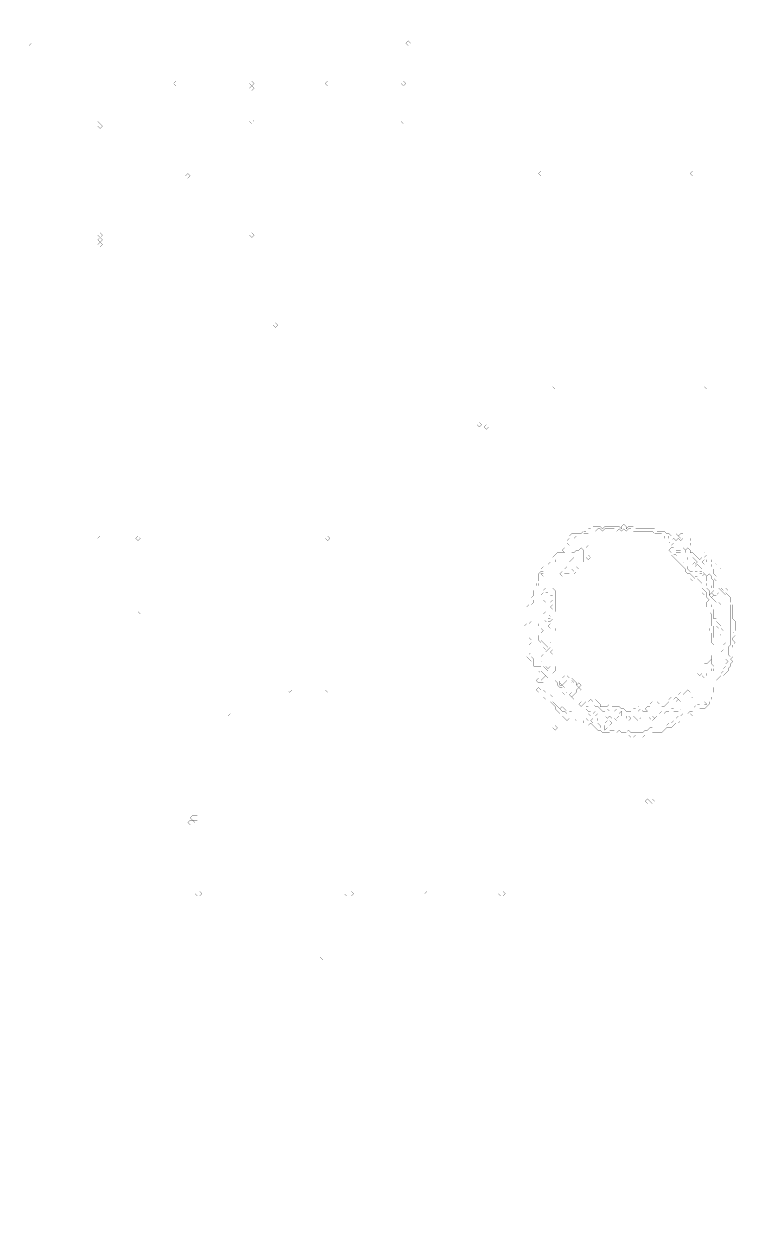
# Model space of a CAD drawing. Header units: metres. Extents: x 0 to 4937, y -4937 to 0.
# Drawn here: x 0 to 2913, y -4937 to 0 of the extents above; entities that cross this region are included whole.
import ezdxf

# ---------------------------------------------------------------- set-up
doc = ezdxf.new("R2010")
doc.units = ezdxf.units.M
doc.layers.add('conductor', color=1, linetype='Continuous')
doc.layers.add('substrate', color=5, linetype='Continuous')

msp = doc.modelspace()

# ---------------------------------------------------------------- linework, layer by layer
at = {"layer": 'conductor', "const_width": 0.5}
for points in [[(2318.4, -2057.6), (2308.8, -2067.3), (2299.1, -2076.9), (2289.5, -2076.9), (2279.8, -2076.9), (2270.1, -2086.6), (2260.5, -2086.6), (2250.8, -2086.6), (2241.2, -2096.3), (2231.5, -2096.3), (2221.8, -2096.3), (2212.2, -2105.9), (2212.2, -2115.6), (2221.8, -2125.2), (2221.8, -2134.9), (2221.8, -2144.6), (2231.5, -2154.2), (2221.8, -2163.9), (2231.5, -2154.2), (2241.2, -2154.2), (2250.8, -2144.6), (2260.5, -2144.6), (2270.1, -2134.9), (2279.8, -2144.6), (2279.8, -2154.2), (2279.8, -2163.9), (2279.8, -2173.5), (2279.8, -2183.2), (2279.8, -2192.9), (2270.1, -2202.5), (2260.5, -2202.5), (2250.8, -2212.2), (2260.5, -2221.8), (2250.8, -2231.5), (2241.2, -2241.2), (2231.5, -2231.5), (2221.8, -2241.2), (2212.2, -2241.2), (2202.5, -2241.2), (2192.9, -2231.5), (2192.9, -2221.8), (2192.9, -2212.2), (2192.9, -2202.5), (2192.9, -2192.9), (2192.9, -2183.2), (2192.9, -2173.5), (2183.2, -2173.5), (2173.5, -2183.2), (2163.9, -2183.2), (2163.9, -2192.9), (2154.2, -2202.5), (2144.6, -2202.5), (2144.6, -2212.2), (2134.9, -2221.8), (2125.2, -2221.8), (2125.2, -2231.5), (2115.6, -2241.2), (2105.9, -2241.2), (2115.6, -2250.8), (2105.9, -2260.5), (2105.9, -2270.1), (2096.3, -2279.8), (2096.3, -2289.5), (2086.6, -2299.1), (2076.9, -2308.8), (2076.9, -2318.4), (2076.9, -2328.1), (2067.3, -2337.8), (2076.9, -2347.4), (2076.9, -2357.1), (2067.3, -2366.7), (2067.3, -2376.4), (2067.3, -2386.1), (2067.3, -2395.7), (2067.3, -2405.4), (2057.6, -2415), (2057.6, -2424.7), (2067.3, -2434.4), (2057.6, -2444), (2057.6, -2453.7), (2057.6, -2463.3), (2057.6, -2473), (2057.6, -2482.7), (2057.6, -2492.3), (2057.6, -2502), (2067.3, -2511.6), (2067.3, -2521.3), (2057.6, -2531), (2057.6, -2540.6), (2067.3, -2550.3), (2067.3, -2559.9), (2057.6, -2569.6), (2057.6, -2579.3), (2067.3, -2579.3), (2076.9, -2588.9), (2076.9, -2598.6), (2076.9, -2608.2), (2076.9, -2617.9), (2086.6, -2617.9), (2096.3, -2617.9), (2105.9, -2617.9), (2115.6, -2608.2), (2105.9, -2598.6), (2105.9, -2588.9), (2105.9, -2579.3), (2115.6, -2569.6), (2105.9, -2559.9), (2105.9, -2550.3), (2105.9, -2540.6), (2105.9, -2531), (2105.9, -2521.3), (2096.3, -2511.6), (2096.3, -2502), (2096.3, -2492.3), (2086.6, -2482.7), (2096.3, -2473), (2086.6, -2463.3), (2096.3, -2453.7), (2096.3, -2444), (2105.9, -2434.4), (2105.9, -2424.7), (2105.9, -2415), (2105.9, -2405.4), (2105.9, -2395.7), (2105.9, -2386.1), (2105.9, -2376.4), (2105.9, -2366.7), (2105.9, -2357.1), (2105.9, -2347.4), (2105.9, -2337.8), (2105.9, -2328.1), (2115.6, -2318.4), (2115.6, -2308.8), (2125.2, -2299.1), (2134.9, -2299.1), (2144.6, -2299.1), (2154.2, -2299.1), (2163.9, -2308.8), (2163.9, -2318.4), (2163.9, -2328.1), (2163.9, -2337.8), (2163.9, -2347.4), (2163.9, -2357.1), (2163.9, -2366.7), (2163.9, -2376.4), (2163.9, -2386.1), (2163.9, -2395.7), (2154.2, -2405.4), (2154.2, -2415), (2154.2, -2424.7), (2144.6, -2434.4), (2134.9, -2434.4), (2144.6, -2434.4), (2154.2, -2444), (2154.2, -2453.7), (2163.9, -2463.3), (2163.9, -2473), (2154.2, -2482.7), (2154.2, -2492.3), (2154.2, -2502), (2154.2, -2511.6), (2144.6, -2521.3), (2144.6, -2531), (2154.2, -2540.6), (2154.2, -2550.3), (2144.6, -2559.9), (2154.2, -2569.6), (2154.2, -2579.3), (2144.6, -2588.9), (2144.6, -2598.6), (2154.2, -2608.2), (2163.9, -2617.9), (2163.9, -2627.6), (2163.9, -2637.2), (2154.2, -2646.9), (2144.6, -2637.2), (2144.6, -2646.9), (2154.2, -2646.9), (2163.9, -2646.9), (2173.5, -2646.9), (2183.2, -2656.5), (2173.5, -2666.2), (2163.9, -2666.2), (2154.2, -2666.2), (2144.6, -2666.2), (2134.9, -2666.2), (2125.2, -2656.5), (2125.2, -2646.9), (2115.6, -2646.9), (2105.9, -2637.2), (2096.3, -2637.2), (2105.9, -2646.9), (2096.3, -2656.5), (2105.9, -2646.9), (2115.6, -2646.9), (2125.2, -2656.5), (2115.6, -2666.2), (2105.9, -2675.9), (2115.6, -2675.9), (2125.2, -2685.5), (2125.2, -2695.2), (2125.2, -2704.8), (2134.9, -2714.5), (2134.9, -2724.2), (2134.9, -2733.8), (2144.6, -2733.8), (2154.2, -2743.5), (2154.2, -2753.1), (2154.2, -2762.8), (2163.9, -2772.5), (2173.5, -2782.1), (2183.2, -2791.8), (2192.9, -2801.4), (2202.5, -2801.4), (2212.2, -2811.1), (2221.8, -2801.4), (2231.5, -2801.4), (2241.2, -2811.1), (2250.8, -2820.8), (2260.5, -2820.8), (2270.1, -2820.8), (2279.8, -2830.4), (2289.5, -2830.4), (2299.1, -2840.1), (2308.8, -2840.1), (2318.4, -2849.7), (2328.1, -2849.7), (2337.8, -2849.7), (2347.4, -2859.4), (2347.4, -2869.1), (2347.4, -2859.4), (2357.1, -2849.7), (2366.7, -2859.4), (2366.7, -2869.1), (2366.7, -2878.7), (2376.4, -2869.1), (2386.1, -2878.7), (2395.7, -2878.7), (2405.4, -2878.7), (2415, -2888.4), (2424.7, -2878.7), (2434.4, -2888.4), (2444, -2888.4), (2453.7, -2888.4), (2463.3, -2878.7), (2473, -2888.4), (2482.7, -2888.4), (2492.3, -2888.4), (2502, -2888.4), (2511.6, -2888.4), (2521.3, -2888.4), (2531, -2878.7), (2540.6, -2878.7), (2550.3, -2869.1), (2559.9, -2869.1), (2569.6, -2878.7), (2569.6, -2869.1), (2579.3, -2859.4), (2588.9, -2859.4), (2598.6, -2859.4), (2608.2, -2859.4), (2617.9, -2859.4), (2627.6, -2849.7), (2637.2, -2849.7), (2646.9, -2840.1), (2656.5, -2840.1), (2656.5, -2830.4), (2666.2, -2820.8), (2675.9, -2820.8), (2685.5, -2811.1), (2695.2, -2811.1), (2704.8, -2811.1), (2714.5, -2801.4), (2724.2, -2801.4), (2724.2, -2791.8), (2733.8, -2782.1), (2743.5, -2772.5), (2753.1, -2772.5), (2762.8, -2782.1), (2772.5, -2772.5), (2782.1, -2772.5), (2772.5, -2762.8), (2782.1, -2753.1), (2791.8, -2743.5), (2801.4, -2733.8), (2811.1, -2724.2), (2811.1, -2714.5), (2811.1, -2704.8), (2820.8, -2695.2), (2820.8, -2685.5), (2820.8, -2675.9), (2830.4, -2666.2), (2840.1, -2656.5), (2840.1, -2646.9), (2849.7, -2637.2), (2849.7, -2627.6), (2859.4, -2617.9), (2859.4, -2608.2), (2869.1, -2598.6), (2859.4, -2588.9), (2869.1, -2579.3), (2878.7, -2579.3), (2869.1, -2569.6), (2869.1, -2559.9), (2869.1, -2550.3), (2869.1, -2540.6), (2878.7, -2531), (2878.7, -2521.3), (2878.7, -2511.6), (2878.7, -2502), (2878.7, -2492.3), (2878.7, -2482.7), (2878.7, -2473), (2878.7, -2463.3), (2878.7, -2453.7), (2878.7, -2444), (2878.7, -2434.4), (2878.7, -2424.7), (2878.7, -2415), (2878.7, -2405.4), (2878.7, -2395.7), (2878.7, -2386.1), (2878.7, -2376.4), (2878.7, -2366.7), (2869.1, -2357.1), (2859.4, -2347.4), (2859.4, -2337.8), (2859.4, -2328.1), (2849.7, -2318.4), (2849.7, -2308.8), (2840.1, -2299.1), (2840.1, -2289.5), (2840.1, -2279.8), (2840.1, -2270.1), (2830.4, -2270.1), (2820.8, -2270.1), (2811.1, -2260.5), (2820.8, -2250.8), (2811.1, -2241.2), (2811.1, -2231.5), (2811.1, -2221.8), (2801.4, -2212.2), (2801.4, -2202.5), (2791.8, -2202.5), (2782.1, -2192.9), (2782.1, -2183.2), (2772.5, -2183.2), (2762.8, -2173.5), (2762.8, -2163.9), (2762.8, -2173.5), (2753.1, -2183.2), (2743.5, -2173.5), (2743.5, -2163.9), (2743.5, -2154.2), (2753.1, -2144.6), (2743.5, -2154.2), (2733.8, -2144.6), (2724.2, -2134.9), (2714.5, -2125.2), (2714.5, -2115.6), (2704.8, -2115.6), (2695.2, -2105.9), (2685.5, -2096.3), (2675.9, -2105.9), (2666.2, -2096.3), (2656.5, -2105.9), (2646.9, -2096.3), (2637.2, -2105.9), (2627.6, -2096.3), (2627.6, -2086.6), (2627.6, -2096.3), (2617.9, -2105.9), (2608.2, -2096.3), (2608.2, -2086.6), (2598.6, -2076.9), (2588.9, -2076.9), (2579.3, -2076.9), (2569.6, -2076.9), (2559.9, -2067.3), (2550.3, -2067.3), (2540.6, -2067.3), (2531, -2067.3), (2521.3, -2067.3), (2511.6, -2067.3), (2502, -2067.3), (2492.3, -2067.3), (2482.7, -2067.3), (2473, -2057.6), (2463.3, -2057.6), (2453.7, -2067.3), (2444, -2057.6), (2434.4, -2067.3), (2424.7, -2057.6), (2415, -2067.3), (2405.4, -2057.6), (2395.7, -2057.6), (2386.1, -2057.6), (2376.4, -2057.6), (2366.7, -2057.6), (2357.1, -2067.3), (2347.4, -2057.6), (2337.8, -2057.6), (2328.1, -2067.3)], [(2627.6, -2115.6), (2637.2, -2105.9), (2646.9, -2115.6), (2637.2, -2125.2)], [(2202.5, -2144.6)], [(2260.5, -2163.9)], [(2289.5, -2134.9), (2299.1, -2125.2), (2308.8, -2134.9), (2299.1, -2144.6)], [(2289.5, -2173.5), (2299.1, -2163.9), (2308.8, -2173.5), (2299.1, -2183.2)], [(2627.6, -2144.6), (2637.2, -2134.9), (2646.9, -2134.9), (2656.5, -2144.6), (2666.2, -2144.6), (2675.9, -2144.6), (2685.5, -2134.9), (2695.2, -2144.6), (2695.2, -2154.2), (2695.2, -2144.6), (2704.8, -2134.9), (2714.5, -2144.6), (2714.5, -2154.2), (2724.2, -2154.2), (2733.8, -2163.9), (2724.2, -2173.5), (2733.8, -2183.2), (2743.5, -2192.9), (2733.8, -2202.5), (2733.8, -2212.2), (2743.5, -2202.5), (2753.1, -2212.2), (2762.8, -2221.8), (2753.1, -2231.5), (2762.8, -2231.5), (2772.5, -2241.2), (2762.8, -2250.8), (2772.5, -2241.2), (2782.1, -2250.8), (2782.1, -2260.5), (2782.1, -2270.1), (2782.1, -2260.5), (2782.1, -2250.8), (2791.8, -2241.2), (2801.4, -2250.8), (2801.4, -2260.5), (2811.1, -2270.1), (2811.1, -2279.8), (2811.1, -2289.5), (2811.1, -2299.1), (2820.8, -2299.1), (2830.4, -2299.1), (2840.1, -2308.8), (2849.7, -2318.4), (2840.1, -2328.1), (2830.4, -2337.8), (2830.4, -2347.4), (2830.4, -2357.1), (2840.1, -2366.7), (2840.1, -2376.4), (2840.1, -2386.1), (2840.1, -2395.7), (2840.1, -2405.4), (2840.1, -2415), (2830.4, -2424.7), (2820.8, -2434.4), (2830.4, -2444), (2840.1, -2453.7), (2840.1, -2463.3), (2849.7, -2473), (2849.7, -2482.7), (2849.7, -2492.3), (2849.7, -2502), (2849.7, -2511.6), (2859.4, -2521.3), (2849.7, -2531), (2849.7, -2540.6), (2849.7, -2550.3), (2840.1, -2559.9), (2840.1, -2569.6), (2840.1, -2579.3), (2840.1, -2588.9), (2830.4, -2598.6), (2830.4, -2608.2), (2830.4, -2617.9), (2820.8, -2627.6), (2811.1, -2627.6), (2811.1, -2637.2), (2801.4, -2646.9), (2791.8, -2656.5), (2782.1, -2666.2), (2772.5, -2666.2), (2762.8, -2656.5), (2762.8, -2646.9), (2762.8, -2637.2), (2762.8, -2646.9), (2753.1, -2656.5), (2743.5, -2646.9), (2743.5, -2637.2), (2743.5, -2627.6), (2753.1, -2617.9), (2762.8, -2608.2), (2762.8, -2598.6), (2772.5, -2588.9), (2782.1, -2579.3), (2791.8, -2569.6), (2801.4, -2559.9), (2791.8, -2550.3), (2801.4, -2540.6), (2811.1, -2531), (2801.4, -2521.3), (2801.4, -2511.6), (2801.4, -2502), (2801.4, -2492.3), (2801.4, -2482.7), (2791.8, -2473), (2791.8, -2463.3), (2801.4, -2453.7), (2801.4, -2444), (2801.4, -2434.4), (2801.4, -2424.7), (2801.4, -2415), (2801.4, -2405.4), (2791.8, -2395.7), (2801.4, -2386.1), (2791.8, -2386.1), (2782.1, -2376.4), (2782.1, -2366.7), (2782.1, -2357.1), (2791.8, -2347.4), (2782.1, -2337.8), (2782.1, -2328.1), (2782.1, -2318.4), (2772.5, -2308.8), (2762.8, -2299.1), (2762.8, -2289.5), (2762.8, -2279.8), (2753.1, -2270.1), (2743.5, -2260.5), (2733.8, -2260.5), (2724.2, -2250.8), (2714.5, -2241.2), (2704.8, -2241.2), (2695.2, -2231.5), (2695.2, -2221.8), (2685.5, -2212.2), (2675.9, -2202.5), (2666.2, -2192.9), (2656.5, -2183.2), (2646.9, -2173.5), (2637.2, -2163.9), (2637.2, -2154.2)], [(2724.2, -2173.5), (2733.8, -2163.9), (2743.5, -2173.5), (2733.8, -2183.2)], [(2762.8, -2192.9), (2772.5, -2183.2), (2782.1, -2192.9), (2772.5, -2202.5)], [(2183.2, -2241.2), (2192.9, -2231.5), (2202.5, -2241.2), (2192.9, -2250.8)], [(2714.5, -2260.5), (2724.2, -2250.8), (2733.8, -2260.5), (2724.2, -2270.1)], [(2762.8, -2318.4), (2772.5, -2308.8), (2782.1, -2318.4), (2772.5, -2328.1)], [(2811.1, -2318.4)], [(2173.5, -2666.2), (2183.2, -2656.5), (2192.9, -2666.2), (2202.5, -2656.5), (2212.2, -2656.5), (2221.8, -2666.2), (2231.5, -2666.2), (2241.2, -2675.9), (2250.8, -2685.5), (2250.8, -2695.2), (2260.5, -2704.8), (2250.8, -2714.5), (2250.8, -2724.2), (2241.2, -2733.8), (2231.5, -2724.2), (2221.8, -2724.2), (2212.2, -2724.2), (2202.5, -2733.8), (2192.9, -2724.2), (2192.9, -2714.5), (2192.9, -2704.8), (2183.2, -2704.8), (2173.5, -2695.2), (2173.5, -2685.5), (2163.9, -2675.9)], [(2192.9, -2685.5)], [(2221.8, -2685.5)], [(2250.8, -2695.2), (2260.5, -2685.5), (2270.1, -2695.2), (2260.5, -2704.8)], [(2250.8, -2714.5), (2260.5, -2704.8), (2270.1, -2714.5), (2260.5, -2724.2)], [(2695.2, -2724.2), (2704.8, -2714.5), (2714.5, -2724.2), (2704.8, -2733.8)], [(2221.8, -2733.8), (2231.5, -2724.2), (2241.2, -2733.8), (2231.5, -2743.5)], [(2231.5, -2743.5), (2241.2, -2733.8), (2250.8, -2743.5), (2241.2, -2753.1)], [(2260.5, -2772.5), (2270.1, -2762.8), (2279.8, -2772.5), (2270.1, -2782.1)], [(2627.6, -2753.1), (2637.2, -2743.5), (2646.9, -2753.1), (2656.5, -2762.8), (2666.2, -2772.5), (2666.2, -2782.1), (2675.9, -2791.8), (2666.2, -2801.4), (2656.5, -2801.4), (2646.9, -2801.4), (2637.2, -2811.1), (2627.6, -2820.8), (2617.9, -2820.8), (2608.2, -2820.8), (2598.6, -2820.8), (2588.9, -2820.8), (2579.3, -2820.8), (2569.6, -2830.4), (2559.9, -2820.8), (2550.3, -2820.8), (2540.6, -2820.8), (2531, -2830.4), (2521.3, -2820.8), (2511.6, -2830.4), (2502, -2840.1), (2492.3, -2830.4), (2482.7, -2820.8), (2473, -2820.8), (2463.3, -2820.8), (2453.7, -2820.8), (2453.7, -2830.4), (2444, -2840.1), (2434.4, -2840.1), (2424.7, -2840.1), (2415, -2849.7), (2405.4, -2849.7), (2395.7, -2849.7), (2386.1, -2840.1), (2376.4, -2840.1), (2366.7, -2849.7), (2357.1, -2849.7), (2347.4, -2840.1), (2337.8, -2849.7), (2328.1, -2849.7), (2318.4, -2849.7), (2308.8, -2840.1), (2318.4, -2830.4), (2318.4, -2820.8), (2308.8, -2820.8), (2299.1, -2811.1), (2308.8, -2801.4), (2299.1, -2801.4), (2289.5, -2791.8), (2299.1, -2782.1), (2289.5, -2782.1), (2279.8, -2772.5), (2289.5, -2762.8), (2299.1, -2762.8), (2308.8, -2753.1), (2318.4, -2762.8), (2328.1, -2753.1), (2337.8, -2762.8), (2347.4, -2772.5), (2347.4, -2782.1), (2357.1, -2782.1), (2366.7, -2782.1), (2376.4, -2782.1), (2386.1, -2772.5), (2395.7, -2782.1), (2405.4, -2782.1), (2415, -2782.1), (2424.7, -2782.1), (2434.4, -2791.8), (2444, -2791.8), (2453.7, -2801.4), (2463.3, -2801.4), (2473, -2801.4), (2482.7, -2791.8), (2492.3, -2791.8), (2502, -2801.4), (2511.6, -2791.8), (2521.3, -2801.4), (2531, -2801.4), (2540.6, -2801.4), (2531, -2791.8), (2540.6, -2782.1), (2550.3, -2782.1), (2550.3, -2772.5), (2559.9, -2762.8), (2569.6, -2762.8), (2579.3, -2762.8), (2588.9, -2772.5), (2588.9, -2782.1), (2588.9, -2772.5), (2598.6, -2762.8), (2608.2, -2762.8), (2617.9, -2762.8)], [(2646.9, -2753.1), (2656.5, -2743.5), (2666.2, -2753.1), (2656.5, -2762.8)], [(2656.5, -2762.8), (2666.2, -2753.1), (2675.9, -2762.8), (2666.2, -2772.5)], [(2666.2, -2733.8), (2675.9, -2724.2), (2685.5, -2733.8), (2685.5, -2743.5), (2685.5, -2753.1), (2675.9, -2762.8), (2666.2, -2753.1), (2666.2, -2743.5)], [(2685.5, -2733.8), (2695.2, -2724.2), (2704.8, -2733.8), (2695.2, -2743.5)], [(2704.8, -2743.5), (2714.5, -2733.8), (2724.2, -2743.5), (2714.5, -2753.1)], [(2183.2, -2791.8), (2192.9, -2782.1), (2202.5, -2791.8), (2192.9, -2801.4)], [(2202.5, -2791.8), (2212.2, -2782.1), (2221.8, -2791.8), (2212.2, -2801.4)], [(2492.3, -2791.8), (2502, -2782.1), (2511.6, -2791.8), (2502, -2801.4)], [(2337.8, -2849.7), (2347.4, -2840.1), (2357.1, -2849.7), (2347.4, -2859.4)], [(2366.7, -2849.7), (2376.4, -2840.1), (2386.1, -2840.1), (2395.7, -2849.7), (2386.1, -2859.4), (2376.4, -2859.4)], [(2453.7, -2830.4), (2463.3, -2820.8), (2473, -2830.4), (2463.3, -2840.1)], [(2531, -2830.4), (2540.6, -2820.8), (2550.3, -2830.4), (2540.6, -2840.1)], [(2550.3, -2830.4), (2559.9, -2820.8), (2569.6, -2830.4), (2559.9, -2840.1)], [(2559.9, -3168.5)], [(685.9, -3255.5)]]:
    msp.add_lwpolyline(points, close=True, dxfattribs=at)
at = {"layer": 'substrate', "const_width": 0.5}
msp.add_lwpolyline([(2917.4, 0), (2907.7, 0), (2898, 0), (2888.4, 0), (2878.7, 0), (2869.1, 0), (2859.4, 0), (2849.7, 0), (2840.1, 0), (2830.4, 0), (2820.8, 0), (2811.1, 0), (2801.4, 0), (2791.8, 0), (2782.1, 0), (2772.5, 0), (2762.8, 0), (2753.1, 0), (2743.5, 0), (2733.8, 0), (2724.2, 0), (2714.5, 0), (2704.8, 0), (2695.2, 0), (2685.5, 0), (2675.9, 0), (2666.2, 0), (2656.5, 0), (2646.9, 0), (2637.2, 0), (2627.6, 0), (2617.9, 0), (2608.2, 0), (2598.6, 0), (2588.9, 0), (2579.3, 0), (2569.6, 0), (2559.9, 0), (2550.3, 0), (2540.6, 0), (2531, 0), (2521.3, 0), (2511.6, 0), (2502, 0), (2492.3, 0), (2482.7, 0), (2473, 0), (2463.3, 0), (2453.7, 0), (2444, 0), (2434.4, 0), (2424.7, 0), (2415, 0), (2405.4, 0), (2395.7, 0), (2386.1, 0), (2376.4, 0), (2366.7, 0), (2357.1, 0), (2347.4, 0), (2337.8, 0), (2328.1, 0), (2318.4, 0), (2308.8, 0), (2299.1, 0), (2289.5, 0), (2279.8, 0), (2270.1, 0), (2260.5, 0), (2250.8, 0), (2241.2, 0), (2231.5, 0), (2221.8, 0), (2212.2, 0), (2202.5, 0), (2192.9, 0), (2183.2, 0), (2173.5, 0), (2163.9, 0), (2154.2, 0), (2144.6, 0), (2134.9, 0), (2125.2, 0), (2115.6, 0), (2105.9, 0), (2096.3, 0), (2086.6, 0), (2076.9, 0), (2067.3, 0), (2057.6, 0), (2048, 0), (2038.3, 0), (2028.6, 0), (2019, 0), (2009.3, 0), (1999.7, 0), (1990, 0), (1980.3, 0), (1970.7, 0), (1961, 0), (1951.4, 0), (1941.7, 0), (1932, 0), (1922.4, 0), (1912.7, 0), (1903.1, 0), (1893.4, 0), (1883.7, 0), (1874.1, 0), (1864.4, 0), (1854.8, 0), (1845.1, 0), (1835.4, 0), (1825.8, 0), (1816.1, 0), (1806.4, 0), (1796.8, 0), (1787.1, 0), (1777.5, 0), (1767.8, 0), (1758.1, 0), (1748.5, 0), (1738.8, 0), (1729.2, 0), (1719.5, 0), (1709.8, 0), (1700.2, 0), (1690.5, 0), (1680.9, 0), (1671.2, 0), (1661.5, 0), (1651.9, 0), (1642.2, 0), (1632.6, 0), (1622.9, 0), (1613.2, 0), (1603.6, 0), (1593.9, 0), (1584.3, 0), (1574.6, 0), (1564.9, 0), (1555.3, 0), (1545.6, 0), (1536, 0), (1526.3, 0), (1516.6, 0), (1507, 0), (1497.3, 0), (1487.7, 0), (1478, 0), (1468.3, 0), (1458.7, 0), (1449, 0), (1439.4, 0), (1429.7, 0), (1420, 0), (1410.4, 0), (1400.7, 0), (1391.1, 0), (1381.4, 0), (1371.7, 0), (1362.1, 0), (1352.4, 0), (1342.8, 0), (1333.1, 0), (1323.4, 0), (1313.8, 0), (1304.1, 0), (1294.5, 0), (1284.8, 0), (1275.1, 0), (1265.5, 0), (1255.8, 0), (1246.2, 0), (1236.5, 0), (1226.8, 0), (1217.2, 0), (1207.5, 0), (1197.9, 0), (1188.2, 0), (1178.5, 0), (1168.9, 0), (1159.2, 0), (1149.6, 0), (1139.9, 0), (1130.2, 0), (1120.6, 0), (1110.9, 0), (1101.3, 0), (1091.6, 0), (1081.9, 0), (1072.3, 0), (1062.6, 0), (1053, 0), (1043.3, 0), (1033.6, 0), (1024, 0), (1014.3, 0), (1004.7, 0), (995, 0), (985.3, 0), (975.7, 0), (966, 0), (956.4, 0), (946.7, 0), (937, 0), (927.4, 0), (917.7, 0), (908.1, 0), (898.4, 0), (888.7, 0), (879.1, 0), (869.4, 0), (859.8, 0), (850.1, 0), (840.4, 0), (830.8, 0), (821.1, 0), (811.5, 0), (801.8, 0), (792.1, 0), (782.5, 0), (772.8, 0), (763.2, 0), (753.5, 0), (743.8, 0), (734.2, 0), (724.5, 0), (714.9, 0), (705.2, 0), (695.5, 0), (685.9, 0), (676.2, 0), (666.6, 0), (656.9, 0), (647.2, 0), (637.6, 0), (627.9, 0), (618.2, 0), (608.6, 0), (598.9, 0), (589.3, 0), (579.6, 0), (569.9, 0), (560.3, 0), (550.6, 0), (541, 0), (531.3, 0), (521.6, 0), (512, 0), (502.3, 0), (492.7, 0), (483, 0), (473.3, 0), (463.7, 0), (454, 0), (444.4, 0), (434.7, 0), (425, 0), (415.4, 0), (405.7, 0), (396.1, 0), (386.4, 0), (376.7, 0), (367.1, 0), (357.4, 0), (347.8, 0), (338.1, 0), (328.4, 0), (318.8, 0), (309.1, 0), (299.5, 0), (289.8, 0), (280.1, 0), (270.5, 0), (260.8, 0), (251.2, 0), (241.5, 0), (231.8, 0), (222.2, 0), (212.5, 0), (202.9, 0), (193.2, 0), (183.5, 0), (173.9, 0), (164.2, 0), (154.6, 0), (144.9, 0), (135.2, 0), (125.6, 0), (115.9, 0), (106.3, 0), (96.6, 0), (86.9, 0), (77.3, 0), (67.6, 0), (58, 0), (48.3, 0), (38.6, 0), (29, 0), (19.3, 0), (9.7, 0), (0, 0), (0, -9.7), (0, -19.3), (0, -29), (0, -38.6), (0, -48.3), (0, -58), (0, -67.6), (0, -77.3), (0, -86.9), (0, -96.6), (0, -106.3), (0, -115.9), (0, -125.6), (0, -135.2), (0, -144.9), (0, -154.6), (0, -164.2), (0, -173.9), (0, -183.5), (0, -193.2), (0, -202.9), (0, -212.5), (0, -222.2), (0, -231.8), (0, -241.5), (0, -251.2), (0, -260.8), (0, -270.5), (0, -280.1), (0, -289.8), (0, -299.5), (0, -309.1), (0, -318.8), (0, -328.4), (0, -338.1), (0, -347.8), (0, -357.4), (0, -367.1), (0, -376.7), (0, -386.4), (0, -396.1), (0, -405.7), (0, -415.4), (0, -425), (0, -434.7), (0, -444.4), (0, -454), (0, -463.7), (0, -473.3), (0, -483), (0, -492.7), (0, -502.3), (0, -512), (0, -521.6), (0, -531.3), (0, -541), (0, -550.6), (0, -560.3), (0, -569.9), (0, -579.6), (0, -589.3), (0, -598.9), (0, -608.6), (0, -618.2), (0, -627.9), (0, -637.6), (0, -647.2), (0, -656.9), (0, -666.6), (0, -676.2), (0, -685.9), (0, -695.5), (0, -705.2), (0, -714.9), (0, -724.5), (0, -734.2), (0, -743.8), (0, -753.5), (0, -763.2), (0, -772.8), (0, -782.5), (0, -792.1), (0, -801.8), (0, -811.5), (0, -821.1), (0, -830.8), (0, -840.4), (0, -850.1), (0, -859.8), (0, -869.4), (0, -879.1), (0, -888.7), (0, -898.4), (0, -908.1), (0, -917.7), (0, -927.4), (0, -937), (0, -946.7), (0, -956.4), (0, -966), (0, -975.7), (0, -985.3), (0, -995), (0, -1004.7), (0, -1014.3), (0, -1024), (0, -1033.6), (0, -1043.3), (0, -1053), (0, -1062.6), (0, -1072.3), (0, -1081.9), (0, -1091.6), (0, -1101.3), (0, -1110.9), (0, -1120.6), (0, -1130.2), (0, -1139.9), (0, -1149.6), (0, -1159.2), (0, -1168.9), (0, -1178.5), (0, -1188.2), (0, -1197.9), (0, -1207.5), (0, -1217.2), (0, -1226.8), (0, -1236.5), (0, -1246.2), (0, -1255.8), (0, -1265.5), (0, -1275.1), (0, -1284.8), (0, -1294.5), (0, -1304.1), (0, -1313.8), (0, -1323.4), (0, -1333.1), (0, -1342.8), (0, -1352.4), (0, -1362.1), (0, -1371.7), (0, -1381.4), (0, -1391.1), (0, -1400.7), (0, -1410.4), (0, -1420), (0, -1429.7), (0, -1439.4), (0, -1449), (0, -1458.7), (0, -1468.3), (0, -1478), (0, -1487.7), (0, -1497.3), (0, -1507), (0, -1516.6), (0, -1526.3), (0, -1536), (0, -1545.6), (0, -1555.3), (0, -1564.9), (0, -1574.6), (0, -1584.3), (0, -1593.9), (0, -1603.6), (0, -1613.2), (0, -1622.9), (0, -1632.6), (0, -1642.2), (0, -1651.9), (0, -1661.5), (0, -1671.2), (0, -1680.9), (0, -1690.5), (0, -1700.2), (0, -1709.8), (0, -1719.5), (0, -1729.2), (0, -1738.8), (0, -1748.5), (0, -1758.1), (0, -1767.8), (0, -1777.5), (0, -1787.1), (0, -1796.8), (0, -1806.4), (0, -1816.1), (0, -1825.8), (0, -1835.4), (0, -1845.1), (0, -1854.8), (0, -1864.4), (0, -1874.1), (0, -1883.7), (0, -1893.4), (0, -1903.1), (0, -1912.7), (0, -1922.4), (0, -1932), (0, -1941.7), (0, -1951.4), (0, -1961), (0, -1970.7), (0, -1980.3), (0, -1990), (0, -1999.7), (0, -2009.3), (0, -2019), (0, -2028.6), (0, -2038.3), (0, -2048), (0, -2057.6), (0, -2067.3), (0, -2076.9), (0, -2086.6), (0, -2096.3), (0, -2105.9), (0, -2115.6), (0, -2125.2), (0, -2134.9), (0, -2144.6), (0, -2154.2), (0, -2163.9), (0, -2173.5), (0, -2183.2), (0, -2192.9), (0, -2202.5), (0, -2212.2), (0, -2221.8), (0, -2231.5), (0, -2241.2), (0, -2250.8), (0, -2260.5), (0, -2270.1), (0, -2279.8), (0, -2289.5), (0, -2299.1), (0, -2308.8), (0, -2318.4), (0, -2328.1), (0, -2337.8), (0, -2347.4), (0, -2357.1), (0, -2366.7), (0, -2376.4), (0, -2386.1), (0, -2395.7), (0, -2405.4), (0, -2415), (0, -2424.7), (0, -2434.4), (0, -2444), (0, -2453.7), (0, -2463.3), (0, -2473), (0, -2482.7), (0, -2492.3), (0, -2502), (0, -2511.6), (0, -2521.3), (0, -2531), (0, -2540.6), (0, -2550.3), (0, -2559.9), (0, -2569.6), (0, -2579.3), (0, -2588.9), (0, -2598.6), (0, -2608.2), (0, -2617.9), (0, -2627.6), (0, -2637.2), (0, -2646.9), (0, -2656.5), (0, -2666.2), (0, -2675.9), (0, -2685.5), (0, -2695.2), (0, -2704.8), (0, -2714.5), (0, -2724.2), (0, -2733.8), (0, -2743.5), (0, -2753.1), (0, -2762.8), (0, -2772.5), (0, -2782.1), (0, -2791.8), (0, -2801.4), (0, -2811.1), (0, -2820.8), (0, -2830.4), (0, -2840.1), (0, -2849.7), (0, -2859.4), (0, -2869.1), (0, -2878.7), (0, -2888.4), (0, -2898), (0, -2907.7), (0, -2917.4), (0, -2927), (0, -2936.7), (0, -2946.3), (0, -2956), (0, -2965.7), (0, -2975.3), (0, -2985), (0, -2994.6), (0, -3004.3), (0, -3014), (0, -3023.6), (0, -3033.3), (0, -3042.9), (0, -3052.6), (0, -3062.3), (0, -3071.9), (0, -3081.6), (0, -3091.2), (0, -3100.9), (0, -3110.6), (0, -3120.2), (0, -3129.9), (0, -3139.6), (0, -3149.2), (0, -3158.9), (0, -3168.5), (0, -3178.2), (0, -3187.9), (0, -3197.5), (0, -3207.2), (0, -3216.8), (0, -3226.5), (0, -3236.2), (0, -3245.8), (0, -3255.5), (0, -3265.1), (0, -3274.8), (0, -3284.5), (0, -3294.1), (0, -3303.8), (0, -3313.4), (0, -3323.1), (0, -3332.8), (0, -3342.4), (0, -3352.1), (0, -3361.7), (0, -3371.4), (0, -3381.1), (0, -3390.7), (0, -3400.4), (0, -3410), (0, -3419.7), (0, -3429.4), (0, -3439), (0, -3448.7), (0, -3458.3), (0, -3468), (0, -3477.7), (0, -3487.3), (0, -3497), (0, -3506.6), (0, -3516.3), (0, -3526), (0, -3535.6), (0, -3545.3), (0, -3554.9), (0, -3564.6), (0, -3574.3), (0, -3583.9), (0, -3593.6), (0, -3603.2), (0, -3612.9), (0, -3622.6), (0, -3632.2), (0, -3641.9), (0, -3651.5), (0, -3661.2), (0, -3670.9), (0, -3680.5), (0, -3690.2), (0, -3699.8), (0, -3709.5), (0, -3719.2), (0, -3728.8), (0, -3738.5), (0, -3748.1), (0, -3757.8), (0, -3767.5), (0, -3777.1), (0, -3786.8), (0, -3796.4), (0, -3806.1), (0, -3815.8), (0, -3825.4), (0, -3835.1), (0, -3844.7), (0, -3854.4), (0, -3864.1), (0, -3873.7), (0, -3883.4), (0, -3893), (0, -3902.7), (0, -3912.4), (0, -3922), (0, -3931.7), (0, -3941.3), (0, -3951), (0, -3960.7), (0, -3970.3), (0, -3980), (0, -3989.6), (0, -3999.3), (0, -4009), (0, -4018.6), (0, -4028.3), (0, -4037.9), (0, -4047.6), (0, -4057.3), (0, -4066.9), (0, -4076.6), (0, -4086.2), (0, -4095.9), (0, -4105.6), (0, -4115.2), (0, -4124.9), (0, -4134.5), (0, -4144.2), (0, -4153.9), (0, -4163.5), (0, -4173.2), (0, -4182.8), (0, -4192.5), (0, -4202.2), (0, -4211.8), (0, -4221.5), (0, -4231.1), (0, -4240.8), (0, -4250.5), (0, -4260.1), (0, -4269.8), (0, -4279.4), (0, -4289.1), (0, -4298.8), (0, -4308.4), (0, -4318.1), (0, -4327.8), (0, -4337.4), (0, -4347.1), (0, -4356.7), (0, -4366.4), (0, -4376.1), (0, -4385.7), (0, -4395.4), (0, -4405), (0, -4414.7), (0, -4424.4), (0, -4434), (0, -4443.7), (0, -4453.3), (0, -4463), (0, -4472.7), (0, -4482.3), (0, -4492), (0, -4501.6), (0, -4511.3), (0, -4521), (0, -4530.6), (0, -4540.3), (0, -4549.9), (0, -4559.6), (0, -4569.3), (0, -4578.9), (0, -4588.6), (0, -4598.2), (0, -4607.9), (0, -4617.6), (0, -4627.2), (0, -4636.9), (0, -4646.5), (0, -4656.2), (0, -4665.9), (0, -4675.5), (0, -4685.2), (0, -4694.8), (0, -4704.5), (0, -4714.2), (0, -4723.8), (0, -4733.5), (0, -4743.1), (0, -4752.8), (0, -4762.5), (0, -4772.1), (0, -4781.8), (0, -4791.4), (0, -4801.1), (0, -4810.8), (0, -4820.4), (0, -4830.1), (0, -4839.7), (0, -4849.4), (0, -4859.1), (0, -4868.7), (0, -4878.4), (0, -4888), (0, -4897.7), (0, -4907.4), (0, -4917), (0, -4926.7), (0, -4936.3), (9.7, -4936.3), (19.3, -4936.3), (29, -4936.3), (38.6, -4936.3), (48.3, -4936.3), (58, -4936.3), (67.6, -4936.3), (77.3, -4936.3), (86.9, -4936.3), (96.6, -4936.3), (106.3, -4936.3), (115.9, -4936.3), (125.6, -4936.3), (135.2, -4936.3), (144.9, -4936.3), (154.6, -4936.3), (164.2, -4936.3), (173.9, -4936.3), (183.5, -4936.3), (193.2, -4936.3), (202.9, -4936.3), (212.5, -4936.3), (222.2, -4936.3), (231.8, -4936.3), (241.5, -4936.3), (251.2, -4936.3), (260.8, -4936.3), (270.5, -4936.3), (280.1, -4936.3), (289.8, -4936.3), (299.5, -4936.3), (309.1, -4936.3), (318.8, -4936.3), (328.4, -4936.3), (338.1, -4936.3), (347.8, -4936.3), (357.4, -4936.3), (367.1, -4936.3), (376.7, -4936.3), (386.4, -4936.3), (396.1, -4936.3), (405.7, -4936.3), (415.4, -4936.3), (425, -4936.3), (434.7, -4936.3), (444.4, -4936.3), (454, -4936.3), (463.7, -4936.3), (473.3, -4936.3), (483, -4936.3), (492.7, -4936.3), (502.3, -4936.3), (512, -4936.3), (521.6, -4936.3), (531.3, -4936.3), (541, -4936.3), (550.6, -4936.3), (560.3, -4936.3), (569.9, -4936.3), (579.6, -4936.3), (589.3, -4936.3), (598.9, -4936.3), (608.6, -4936.3), (618.2, -4936.3), (627.9, -4936.3), (637.6, -4936.3), (647.2, -4936.3), (656.9, -4936.3), (666.6, -4936.3), (676.2, -4936.3), (685.9, -4936.3), (695.5, -4936.3), (705.2, -4936.3), (714.9, -4936.3), (724.5, -4936.3), (734.2, -4936.3), (743.8, -4936.3), (753.5, -4936.3), (763.2, -4936.3), (772.8, -4936.3), (782.5, -4936.3), (792.1, -4936.3), (801.8, -4936.3), (811.5, -4936.3), (821.1, -4936.3), (830.8, -4936.3), (840.4, -4936.3), (850.1, -4936.3), (859.8, -4936.3), (869.4, -4936.3), (879.1, -4936.3), (888.7, -4936.3), (898.4, -4936.3), (908.1, -4936.3), (917.7, -4936.3), (927.4, -4936.3), (937, -4936.3), (946.7, -4936.3), (956.4, -4936.3), (966, -4936.3), (975.7, -4936.3), (985.3, -4936.3), (995, -4936.3), (1004.7, -4936.3), (1014.3, -4936.3), (1024, -4936.3), (1033.6, -4936.3), (1043.3, -4936.3), (1053, -4936.3), (1062.6, -4936.3), (1072.3, -4936.3), (1081.9, -4936.3), (1091.6, -4936.3), (1101.3, -4936.3), (1110.9, -4936.3), (1120.6, -4936.3), (1130.2, -4936.3), (1139.9, -4936.3), (1149.6, -4936.3), (1159.2, -4936.3), (1168.9, -4936.3), (1178.5, -4936.3), (1188.2, -4936.3), (1197.9, -4936.3), (1207.5, -4936.3), (1217.2, -4936.3), (1226.8, -4936.3), (1236.5, -4936.3), (1246.2, -4936.3), (1255.8, -4936.3), (1265.5, -4936.3), (1275.1, -4936.3), (1284.8, -4936.3), (1294.5, -4936.3), (1304.1, -4936.3), (1313.8, -4936.3), (1323.4, -4936.3), (1333.1, -4936.3), (1342.8, -4936.3), (1352.4, -4936.3), (1362.1, -4936.3), (1371.7, -4936.3), (1381.4, -4936.3), (1391.1, -4936.3), (1400.7, -4936.3), (1410.4, -4936.3), (1420, -4936.3), (1429.7, -4936.3), (1439.4, -4936.3), (1449, -4936.3), (1458.7, -4936.3), (1468.3, -4936.3), (1478, -4936.3), (1487.7, -4936.3), (1497.3, -4936.3), (1507, -4936.3), (1516.6, -4936.3), (1526.3, -4936.3), (1536, -4936.3), (1545.6, -4936.3), (1555.3, -4936.3), (1564.9, -4936.3), (1574.6, -4936.3), (1584.3, -4936.3), (1593.9, -4936.3), (1603.6, -4936.3), (1613.2, -4936.3), (1622.9, -4936.3), (1632.6, -4936.3), (1642.2, -4936.3), (1651.9, -4936.3), (1661.5, -4936.3), (1671.2, -4936.3), (1680.9, -4936.3), (1690.5, -4936.3), (1700.2, -4936.3), (1709.8, -4936.3), (1719.5, -4936.3), (1729.2, -4936.3), (1738.8, -4936.3), (1748.5, -4936.3), (1758.1, -4936.3), (1767.8, -4936.3), (1777.5, -4936.3), (1787.1, -4936.3), (1796.8, -4936.3), (1806.4, -4936.3), (1816.1, -4936.3), (1825.8, -4936.3), (1835.4, -4936.3), (1845.1, -4936.3), (1854.8, -4936.3), (1864.4, -4936.3), (1874.1, -4936.3), (1883.7, -4936.3), (1893.4, -4936.3), (1903.1, -4936.3), (1912.7, -4936.3), (1922.4, -4936.3), (1932, -4936.3), (1941.7, -4936.3), (1951.4, -4936.3), (1961, -4936.3), (1970.7, -4936.3), (1980.3, -4936.3), (1990, -4936.3), (1999.7, -4936.3), (2009.3, -4936.3), (2019, -4936.3), (2028.6, -4936.3), (2038.3, -4936.3), (2048, -4936.3), (2057.6, -4936.3), (2067.3, -4936.3), (2076.9, -4936.3), (2086.6, -4936.3), (2096.3, -4936.3), (2105.9, -4936.3), (2115.6, -4936.3), (2125.2, -4936.3), (2134.9, -4936.3), (2144.6, -4936.3), (2154.2, -4936.3), (2163.9, -4936.3), (2173.5, -4936.3), (2183.2, -4936.3), (2192.9, -4936.3), (2202.5, -4936.3), (2212.2, -4936.3), (2221.8, -4936.3), (2231.5, -4936.3), (2241.2, -4936.3), (2250.8, -4936.3), (2260.5, -4936.3), (2270.1, -4936.3), (2279.8, -4936.3), (2289.5, -4936.3), (2299.1, -4936.3), (2308.8, -4936.3), (2318.4, -4936.3), (2328.1, -4936.3), (2337.8, -4936.3), (2347.4, -4936.3), (2357.1, -4936.3), (2366.7, -4936.3), (2376.4, -4936.3), (2386.1, -4936.3), (2395.7, -4936.3), (2405.4, -4936.3), (2415, -4936.3), (2424.7, -4936.3), (2434.4, -4936.3), (2444, -4936.3), (2453.7, -4936.3), (2463.3, -4936.3), (2473, -4936.3), (2482.7, -4936.3), (2492.3, -4936.3), (2502, -4936.3), (2511.6, -4936.3), (2521.3, -4936.3), (2531, -4936.3), (2540.6, -4936.3), (2550.3, -4936.3), (2559.9, -4936.3), (2569.6, -4936.3), (2579.3, -4936.3), (2588.9, -4936.3), (2598.6, -4936.3), (2608.2, -4936.3), (2617.9, -4936.3), (2627.6, -4936.3), (2637.2, -4936.3), (2646.9, -4936.3), (2656.5, -4936.3), (2666.2, -4936.3), (2675.9, -4936.3), (2685.5, -4936.3), (2695.2, -4936.3), (2704.8, -4936.3), (2714.5, -4936.3), (2724.2, -4936.3), (2733.8, -4936.3), (2743.5, -4936.3), (2753.1, -4936.3), (2762.8, -4936.3), (2772.5, -4936.3), (2782.1, -4936.3), (2791.8, -4936.3), (2801.4, -4936.3), (2811.1, -4936.3), (2820.8, -4936.3), (2830.4, -4936.3), (2840.1, -4936.3), (2849.7, -4936.3), (2859.4, -4936.3), (2869.1, -4936.3), (2878.7, -4936.3), (2888.4, -4936.3), (2898, -4936.3), (2907.7, -4936.3), (2917.4, -4936.3)], dxfattribs=at)
for points in [[(9.7, -77.3), (19.3, -67.6), (29, -77.3), (19.3, -86.9)], [(1555.3, -77.3), (1564.9, -67.6), (1574.6, -77.3), (1564.9, -86.9)], [(608.6, -241.5), (618.2, -231.8), (627.9, -241.5), (618.2, -251.2)], [(917.7, -241.5), (927.4, -231.8), (937, -241.5), (927.4, -251.2)], [(1226.8, -241.5), (1236.5, -231.8), (1246.2, -241.5), (1236.5, -251.2)], [(1536, -241.5), (1545.6, -231.8), (1555.3, -241.5), (1545.6, -251.2)], [(917.7, -260.8), (927.4, -251.2), (937, -260.8), (927.4, -270.5)], [(299.5, -396.1), (309.1, -386.4), (318.8, -396.1), (309.1, -405.7)], [(917.7, -396.1), (927.4, -386.4), (937, -396.1), (927.4, -405.7)], [(1536, -396.1), (1545.6, -386.4), (1555.3, -396.1), (1545.6, -405.7)], [(299.5, -415.4), (309.1, -405.7), (318.8, -415.4), (309.1, -425)], [(656.9, -618.2), (666.6, -608.6), (676.2, -618.2), (666.6, -627.9)], [(2096.3, -608.6), (2105.9, -598.9), (2115.6, -608.6), (2105.9, -618.2)], [(2714.5, -608.6), (2724.2, -598.9), (2733.8, -608.6), (2724.2, -618.2)], [(299.5, -859.8), (309.1, -850.1), (318.8, -859.8), (309.1, -869.4)], [(299.5, -879.1), (309.1, -869.4), (318.8, -879.1), (309.1, -888.7)], [(299.5, -898.4), (309.1, -888.7), (318.8, -898.4), (309.1, -908.1)], [(917.7, -859.8), (927.4, -850.1), (937, -859.8), (927.4, -869.4)], [(1014.3, -1226.8), (1024, -1217.2), (1033.6, -1226.8), (1024, -1236.5)], [(2154.2, -1478), (2163.9, -1468.3), (2173.5, -1478), (2163.9, -1487.7)], [(2772.5, -1478), (2782.1, -1468.3), (2791.8, -1478), (2782.1, -1487.7)], [(1845.1, -1632.6), (1854.8, -1622.9), (1864.4, -1632.6), (1854.8, -1642.2)], [(1874.1, -1642.2), (1883.7, -1632.6), (1893.4, -1642.2), (1883.7, -1651.9)], [(454, -1787.1), (463.7, -1777.5), (473.3, -1787.1), (463.7, -1796.8)], [(2434.4, -2048), (2444, -2038.3), (2453.7, -2048), (2453.7, -2057.6), (2463.3, -2048), (2473, -2048), (2482.7, -2048), (2492.3, -2057.6), (2502, -2057.6), (2511.6, -2057.6), (2521.3, -2057.6), (2531, -2057.6), (2540.6, -2057.6), (2550.3, -2057.6), (2559.9, -2057.6), (2569.6, -2057.6), (2579.3, -2067.3), (2588.9, -2067.3), (2598.6, -2067.3), (2608.2, -2067.3), (2617.9, -2076.9), (2627.6, -2076.9), (2637.2, -2086.6), (2637.2, -2096.3), (2646.9, -2086.6), (2656.5, -2076.9), (2666.2, -2086.6), (2675.9, -2096.3), (2666.2, -2086.6), (2675.9, -2076.9), (2685.5, -2076.9), (2695.2, -2086.6), (2704.8, -2086.6), (2714.5, -2096.3), (2714.5, -2105.9), (2724.2, -2115.6), (2724.2, -2125.2), (2733.8, -2125.2), (2743.5, -2134.9), (2743.5, -2144.6), (2753.1, -2134.9), (2762.8, -2144.6), (2772.5, -2154.2), (2782.1, -2163.9), (2772.5, -2173.5), (2782.1, -2173.5), (2791.8, -2173.5), (2801.4, -2183.2), (2801.4, -2192.9), (2811.1, -2192.9), (2820.8, -2202.5), (2820.8, -2212.2), (2830.4, -2212.2), (2840.1, -2221.8), (2830.4, -2231.5), (2840.1, -2241.2), (2830.4, -2250.8), (2840.1, -2260.5), (2849.7, -2270.1), (2849.7, -2279.8), (2859.4, -2279.8), (2869.1, -2289.5), (2859.4, -2299.1), (2869.1, -2308.8), (2859.4, -2318.4), (2869.1, -2328.1), (2878.7, -2337.8), (2878.7, -2347.4), (2878.7, -2357.1), (2888.4, -2366.7), (2888.4, -2376.4), (2888.4, -2386.1), (2888.4, -2395.7), (2888.4, -2405.4), (2888.4, -2415), (2888.4, -2424.7), (2898, -2434.4), (2898, -2444), (2898, -2453.7), (2898, -2463.3), (2898, -2473), (2888.4, -2482.7), (2898, -2492.3), (2888.4, -2502), (2888.4, -2511.6), (2898, -2521.3), (2888.4, -2531), (2888.4, -2540.6), (2878.7, -2550.3), (2888.4, -2559.9), (2878.7, -2569.6), (2888.4, -2579.3), (2878.7, -2588.9), (2888.4, -2598.6), (2878.7, -2608.2), (2878.7, -2617.9), (2869.1, -2627.6), (2869.1, -2637.2), (2859.4, -2646.9), (2849.7, -2656.5), (2849.7, -2666.2), (2849.7, -2675.9), (2840.1, -2685.5), (2830.4, -2695.2), (2830.4, -2704.8), (2820.8, -2714.5), (2820.8, -2724.2), (2811.1, -2733.8), (2801.4, -2743.5), (2801.4, -2753.1), (2791.8, -2762.8), (2791.8, -2772.5), (2782.1, -2782.1), (2772.5, -2791.8), (2762.8, -2791.8), (2753.1, -2791.8), (2743.5, -2801.4), (2733.8, -2811.1), (2724.2, -2820.8), (2714.5, -2811.1), (2704.8, -2820.8), (2695.2, -2830.4), (2685.5, -2830.4), (2675.9, -2830.4), (2675.9, -2840.1), (2666.2, -2849.7), (2656.5, -2849.7), (2646.9, -2859.4), (2637.2, -2869.1), (2627.6, -2869.1), (2617.9, -2869.1), (2608.2, -2878.7), (2598.6, -2888.4), (2588.9, -2888.4), (2579.3, -2888.4), (2569.6, -2888.4), (2559.9, -2888.4), (2550.3, -2898), (2540.6, -2898), (2531, -2898), (2521.3, -2907.7), (2511.6, -2907.7), (2502, -2907.7), (2492.3, -2898), (2482.7, -2907.7), (2473, -2907.7), (2463.3, -2898), (2453.7, -2898), (2444, -2898), (2434.4, -2898), (2424.7, -2898), (2415, -2898), (2405.4, -2898), (2395.7, -2898), (2386.1, -2888.4), (2376.4, -2888.4), (2366.7, -2888.4), (2357.1, -2888.4), (2347.4, -2878.7), (2337.8, -2878.7), (2328.1, -2869.1), (2328.1, -2859.4), (2318.4, -2859.4), (2308.8, -2849.7), (2299.1, -2859.4), (2289.5, -2859.4), (2279.8, -2849.7), (2279.8, -2840.1), (2270.1, -2840.1), (2260.5, -2840.1), (2250.8, -2840.1), (2241.2, -2830.4), (2231.5, -2830.4), (2221.8, -2830.4), (2212.2, -2840.1), (2202.5, -2830.4), (2192.9, -2820.8), (2202.5, -2811.1), (2192.9, -2811.1), (2183.2, -2811.1), (2173.5, -2801.4), (2163.9, -2791.8), (2163.9, -2782.1), (2154.2, -2772.5), (2144.6, -2762.8), (2144.6, -2753.1), (2134.9, -2753.1), (2125.2, -2753.1), (2115.6, -2743.5), (2115.6, -2733.8), (2125.2, -2724.2), (2115.6, -2714.5), (2115.6, -2704.8), (2115.6, -2695.2), (2115.6, -2685.5), (2105.9, -2685.5), (2096.3, -2685.5), (2086.6, -2675.9), (2096.3, -2666.2), (2086.6, -2656.5), (2076.9, -2646.9), (2086.6, -2637.2), (2076.9, -2627.6), (2067.3, -2617.9), (2067.3, -2608.2), (2067.3, -2598.6), (2057.6, -2588.9), (2048, -2579.3), (2048, -2569.6), (2048, -2559.9), (2048, -2550.3), (2048, -2540.6), (2048, -2531), (2048, -2521.3), (2048, -2511.6), (2048, -2502), (2038.3, -2492.3), (2038.3, -2482.7), (2038.3, -2473), (2038.3, -2463.3), (2038.3, -2453.7), (2048, -2444), (2048, -2434.4), (2048, -2424.7), (2048, -2415), (2048, -2405.4), (2048, -2395.7), (2048, -2386.1), (2048, -2376.4), (2057.6, -2366.7), (2057.6, -2357.1), (2057.6, -2347.4), (2057.6, -2337.8), (2057.6, -2328.1), (2057.6, -2318.4), (2067.3, -2308.8), (2067.3, -2299.1), (2076.9, -2289.5), (2086.6, -2289.5), (2086.6, -2279.8), (2096.3, -2270.1), (2096.3, -2260.5), (2096.3, -2250.8), (2096.3, -2241.2), (2105.9, -2231.5), (2115.6, -2231.5), (2105.9, -2221.8), (2115.6, -2212.2), (2125.2, -2212.2), (2134.9, -2212.2), (2134.9, -2202.5), (2144.6, -2192.9), (2154.2, -2192.9), (2154.2, -2183.2), (2154.2, -2173.5), (2163.9, -2163.9), (2173.5, -2154.2), (2183.2, -2154.2), (2192.9, -2154.2), (2202.5, -2154.2), (2192.9, -2144.6), (2202.5, -2134.9), (2192.9, -2125.2), (2192.9, -2115.6), (2183.2, -2105.9), (2192.9, -2096.3), (2202.5, -2096.3), (2212.2, -2086.6), (2221.8, -2086.6), (2231.5, -2076.9), (2241.2, -2076.9), (2250.8, -2076.9), (2260.5, -2076.9), (2270.1, -2076.9), (2279.8, -2067.3), (2289.5, -2067.3), (2299.1, -2057.6), (2308.8, -2057.6), (2318.4, -2048), (2328.1, -2048), (2337.8, -2048), (2347.4, -2048), (2357.1, -2057.6), (2366.7, -2048), (2376.4, -2048), (2386.1, -2048), (2395.7, -2048), (2405.4, -2048), (2415, -2048), (2424.7, -2048), (2434.4, -2057.6)], [(299.5, -2096.3), (309.1, -2086.6), (318.8, -2096.3), (309.1, -2105.9)], [(454, -2096.3), (463.7, -2086.6), (473.3, -2096.3), (463.7, -2105.9)], [(1226.8, -2096.3), (1236.5, -2086.6), (1246.2, -2096.3), (1236.5, -2105.9)], [(2646.9, -2144.6), (2646.9, -2154.2), (2646.9, -2163.9), (2656.5, -2163.9), (2666.2, -2173.5), (2675.9, -2183.2), (2675.9, -2192.9), (2685.5, -2192.9), (2695.2, -2202.5), (2704.8, -2212.2), (2704.8, -2221.8), (2714.5, -2231.5), (2724.2, -2231.5), (2733.8, -2241.2), (2733.8, -2250.8), (2743.5, -2250.8), (2753.1, -2241.2), (2762.8, -2241.2), (2753.1, -2241.2), (2743.5, -2231.5), (2733.8, -2231.5), (2724.2, -2221.8), (2714.5, -2221.8), (2704.8, -2212.2), (2714.5, -2202.5), (2724.2, -2202.5), (2733.8, -2192.9), (2724.2, -2202.5), (2714.5, -2192.9), (2704.8, -2183.2), (2704.8, -2173.5), (2695.2, -2173.5), (2685.5, -2163.9), (2675.9, -2154.2), (2666.2, -2154.2), (2656.5, -2154.2)], [(2241.2, -2173.5), (2231.5, -2183.2), (2221.8, -2192.9), (2212.2, -2192.9), (2202.5, -2192.9), (2202.5, -2202.5), (2202.5, -2212.2), (2202.5, -2221.8), (2202.5, -2231.5), (2202.5, -2221.8), (2212.2, -2212.2), (2221.8, -2221.8), (2221.8, -2231.5), (2231.5, -2221.8), (2241.2, -2231.5), (2241.2, -2221.8), (2241.2, -2212.2), (2241.2, -2202.5), (2250.8, -2192.9), (2260.5, -2192.9), (2250.8, -2183.2)], [(2212.2, -2173.5)], [(2772.5, -2192.9)], [(2772.5, -2260.5)], [(2125.2, -2318.4), (2125.2, -2328.1), (2125.2, -2337.8), (2115.6, -2347.4), (2125.2, -2357.1), (2115.6, -2366.7), (2115.6, -2376.4), (2115.6, -2386.1), (2125.2, -2395.7), (2115.6, -2405.4), (2125.2, -2415), (2115.6, -2424.7), (2125.2, -2434.4), (2115.6, -2444), (2105.9, -2444), (2105.9, -2453.7), (2096.3, -2463.3), (2105.9, -2463.3), (2115.6, -2473), (2105.9, -2482.7), (2096.3, -2482.7), (2105.9, -2492.3), (2105.9, -2502), (2105.9, -2511.6), (2115.6, -2521.3), (2125.2, -2531), (2115.6, -2540.6), (2125.2, -2550.3), (2125.2, -2559.9), (2125.2, -2569.6), (2125.2, -2579.3), (2125.2, -2588.9), (2125.2, -2598.6), (2125.2, -2608.2), (2115.6, -2617.9), (2125.2, -2627.6), (2134.9, -2637.2), (2134.9, -2627.6), (2144.6, -2617.9), (2144.6, -2608.2), (2144.6, -2617.9), (2134.9, -2627.6), (2125.2, -2617.9), (2125.2, -2608.2), (2125.2, -2598.6), (2125.2, -2588.9), (2125.2, -2579.3), (2125.2, -2569.6), (2125.2, -2559.9), (2134.9, -2550.3), (2144.6, -2540.6), (2134.9, -2540.6), (2125.2, -2531), (2134.9, -2521.3), (2144.6, -2511.6), (2144.6, -2502), (2144.6, -2492.3), (2144.6, -2482.7), (2154.2, -2473), (2154.2, -2463.3), (2144.6, -2463.3), (2134.9, -2453.7), (2144.6, -2444), (2134.9, -2444), (2125.2, -2434.4), (2134.9, -2424.7), (2144.6, -2424.7), (2144.6, -2415), (2144.6, -2405.4), (2144.6, -2395.7), (2154.2, -2386.1), (2144.6, -2376.4), (2154.2, -2366.7), (2144.6, -2357.1), (2154.2, -2347.4), (2154.2, -2337.8), (2154.2, -2328.1), (2144.6, -2328.1), (2134.9, -2318.4)], [(2154.2, -2308.8)], [(2772.5, -2279.8), (2782.1, -2289.5), (2772.5, -2299.1), (2782.1, -2299.1), (2791.8, -2308.8), (2791.8, -2318.4), (2791.8, -2328.1), (2801.4, -2337.8), (2811.1, -2347.4), (2820.8, -2357.1), (2820.8, -2366.7), (2811.1, -2376.4), (2801.4, -2366.7), (2801.4, -2376.4), (2811.1, -2386.1), (2811.1, -2395.7), (2811.1, -2405.4), (2811.1, -2415), (2811.1, -2424.7), (2820.8, -2424.7), (2830.4, -2415), (2830.4, -2405.4), (2830.4, -2395.7), (2820.8, -2386.1), (2820.8, -2376.4), (2820.8, -2366.7), (2820.8, -2357.1), (2820.8, -2347.4), (2820.8, -2337.8), (2830.4, -2328.1), (2830.4, -2318.4), (2820.8, -2328.1), (2811.1, -2328.1), (2801.4, -2318.4), (2811.1, -2308.8), (2801.4, -2299.1), (2801.4, -2289.5), (2791.8, -2299.1), (2782.1, -2289.5), (2782.1, -2279.8)], [(2772.5, -2318.4)], [(2791.8, -2328.1), (2801.4, -2318.4), (2811.1, -2328.1), (2801.4, -2337.8)], [(454, -2405.4), (463.7, -2395.7), (473.3, -2405.4), (463.7, -2415)], [(2125.2, -2415), (2134.9, -2405.4), (2144.6, -2415), (2134.9, -2424.7)], [(2328.1, -2395.7)], [(2820.8, -2444), (2811.1, -2453.7), (2811.1, -2463.3), (2811.1, -2473), (2811.1, -2482.7), (2811.1, -2492.3), (2811.1, -2502), (2820.8, -2511.6), (2820.8, -2521.3), (2820.8, -2531), (2820.8, -2540.6), (2820.8, -2550.3), (2820.8, -2559.9), (2820.8, -2569.6), (2820.8, -2579.3), (2820.8, -2569.6), (2820.8, -2559.9), (2820.8, -2550.3), (2820.8, -2540.6), (2820.8, -2531), (2820.8, -2521.3), (2820.8, -2511.6), (2830.4, -2502), (2840.1, -2511.6), (2840.1, -2521.3), (2840.1, -2531), (2840.1, -2521.3), (2840.1, -2511.6), (2840.1, -2502), (2840.1, -2492.3), (2830.4, -2482.7), (2830.4, -2473), (2830.4, -2463.3), (2820.8, -2453.7)], [(2144.6, -2569.6), (2144.6, -2579.3)], [(2801.4, -2569.6), (2801.4, -2579.3), (2801.4, -2588.9), (2791.8, -2598.6), (2782.1, -2608.2), (2772.5, -2608.2), (2772.5, -2617.9), (2772.5, -2627.6), (2772.5, -2637.2), (2772.5, -2646.9), (2772.5, -2656.5), (2782.1, -2656.5), (2782.1, -2646.9), (2791.8, -2637.2), (2801.4, -2637.2), (2801.4, -2627.6), (2811.1, -2617.9), (2801.4, -2608.2), (2801.4, -2598.6), (2801.4, -2588.9), (2801.4, -2579.3)], [(2820.8, -2598.6)], [(2134.9, -2656.5)], [(2154.2, -2637.2)], [(2154.2, -2656.5)], [(2753.1, -2637.2)], [(1072.3, -2714.5), (1081.9, -2704.8), (1091.6, -2714.5), (1081.9, -2724.2)], [(1226.8, -2714.5), (1236.5, -2704.8), (1246.2, -2714.5), (1236.5, -2724.2)], [(2086.6, -2714.5), (2096.3, -2704.8), (2105.9, -2714.5), (2096.3, -2724.2)], [(2183.2, -2675.9), (2183.2, -2685.5), (2183.2, -2695.2), (2192.9, -2695.2), (2202.5, -2704.8), (2202.5, -2714.5), (2202.5, -2704.8), (2202.5, -2695.2), (2202.5, -2685.5), (2212.2, -2675.9), (2221.8, -2675.9), (2231.5, -2685.5), (2221.8, -2695.2), (2221.8, -2704.8), (2221.8, -2714.5), (2231.5, -2714.5), (2241.2, -2714.5), (2241.2, -2704.8), (2241.2, -2695.2), (2241.2, -2685.5), (2231.5, -2675.9), (2221.8, -2675.9), (2212.2, -2675.9), (2202.5, -2675.9), (2202.5, -2685.5), (2192.9, -2695.2), (2183.2, -2685.5)], [(2260.5, -2695.2)], [(2260.5, -2714.5)], [(2231.5, -2733.8)], [(2502, -2762.8)], [(2627.6, -2762.8), (2617.9, -2772.5), (2608.2, -2782.1), (2598.6, -2782.1), (2588.9, -2791.8), (2588.9, -2801.4), (2588.9, -2811.1), (2598.6, -2801.4), (2608.2, -2811.1), (2617.9, -2801.4), (2627.6, -2801.4), (2637.2, -2791.8), (2646.9, -2791.8), (2646.9, -2782.1), (2656.5, -2772.5), (2646.9, -2762.8), (2637.2, -2762.8)], [(2675.9, -2743.5)], [(2695.2, -2733.8)], [(830.8, -2820.8), (840.4, -2811.1), (850.1, -2820.8), (840.4, -2830.4)], [(2221.8, -2811.1), (2231.5, -2811.1)], [(2318.4, -2772.5), (2308.8, -2782.1), (2318.4, -2791.8), (2318.4, -2801.4), (2318.4, -2811.1), (2328.1, -2820.8), (2337.8, -2830.4), (2328.1, -2840.1), (2337.8, -2840.1), (2337.8, -2830.4), (2347.4, -2820.8), (2357.1, -2830.4), (2366.7, -2820.8), (2376.4, -2830.4), (2386.1, -2820.8), (2395.7, -2830.4), (2405.4, -2830.4), (2415, -2840.1), (2415, -2830.4), (2424.7, -2820.8), (2434.4, -2830.4), (2444, -2830.4), (2434.4, -2820.8), (2434.4, -2811.1), (2434.4, -2801.4), (2424.7, -2811.1), (2415, -2801.4), (2415, -2791.8), (2405.4, -2801.4), (2395.7, -2791.8), (2386.1, -2801.4), (2376.4, -2791.8), (2366.7, -2801.4), (2357.1, -2801.4), (2347.4, -2791.8), (2337.8, -2782.1), (2328.1, -2782.1)], [(2318.4, -2811.1), (2328.1, -2801.4), (2337.8, -2811.1), (2328.1, -2820.8)], [(2453.7, -2811.1), (2463.3, -2811.1), (2473, -2811.1), (2463.3, -2811.1)], [(2492.3, -2801.4)], [(2511.6, -2801.4)], [(2550.3, -2791.8), (2550.3, -2801.4), (2550.3, -2811.1), (2550.3, -2801.4)], [(2569.6, -2782.1), (2569.6, -2791.8), (2569.6, -2801.4), (2569.6, -2811.1), (2569.6, -2820.8), (2569.6, -2811.1), (2569.6, -2801.4), (2569.6, -2791.8)], [(2154.2, -2869.1), (2163.9, -2859.4), (2173.5, -2869.1), (2163.9, -2878.7)], [(2308.8, -2869.1), (2318.4, -2859.4), (2328.1, -2869.1), (2318.4, -2878.7)], [(2492.3, -2820.8)], [(2511.6, -2820.8)], [(2531, -2820.8)], [(2086.6, -3014), (2096.3, -3004.3), (2105.9, -3014), (2096.3, -3023.6)], [(2531, -3168.5), (2540.6, -3158.9), (2550.3, -3168.5), (2540.6, -3178.2)], [(2550.3, -3168.5), (2559.9, -3158.9), (2569.6, -3168.5), (2559.9, -3178.2)], [(666.6, -3255.5), (676.2, -3245.8), (685.9, -3245.8), (695.5, -3255.5), (685.9, -3265.1), (676.2, -3265.1)], [(676.2, -3236.2), (685.9, -3226.5), (695.5, -3226.5), (705.2, -3226.5), (714.9, -3236.2), (705.2, -3245.8), (695.5, -3245.8), (685.9, -3245.8)], [(695.5, -3545.3), (705.2, -3535.6), (714.9, -3535.6), (724.5, -3545.3), (714.9, -3554.9), (705.2, -3554.9)], [(1304.1, -3545.3), (1313.8, -3535.6), (1323.4, -3535.6), (1333.1, -3535.6), (1342.8, -3545.3), (1333.1, -3554.9), (1323.4, -3554.9), (1313.8, -3554.9)], [(1632.6, -3545.3), (1642.2, -3535.6), (1651.9, -3545.3), (1642.2, -3554.9)], [(1932, -3545.3), (1941.7, -3535.6), (1951.4, -3535.6), (1961, -3545.3), (1951.4, -3554.9), (1941.7, -3554.9)], [(1197.9, -3815.8), (1207.5, -3806.1), (1217.2, -3815.8), (1207.5, -3825.4)], [(309.1, -4018.6), (318.8, -4009), (328.4, -4018.6), (318.8, -4028.3)]]:
    msp.add_lwpolyline(points, close=True, dxfattribs=at)

doc.saveas('drawing.dxf')
